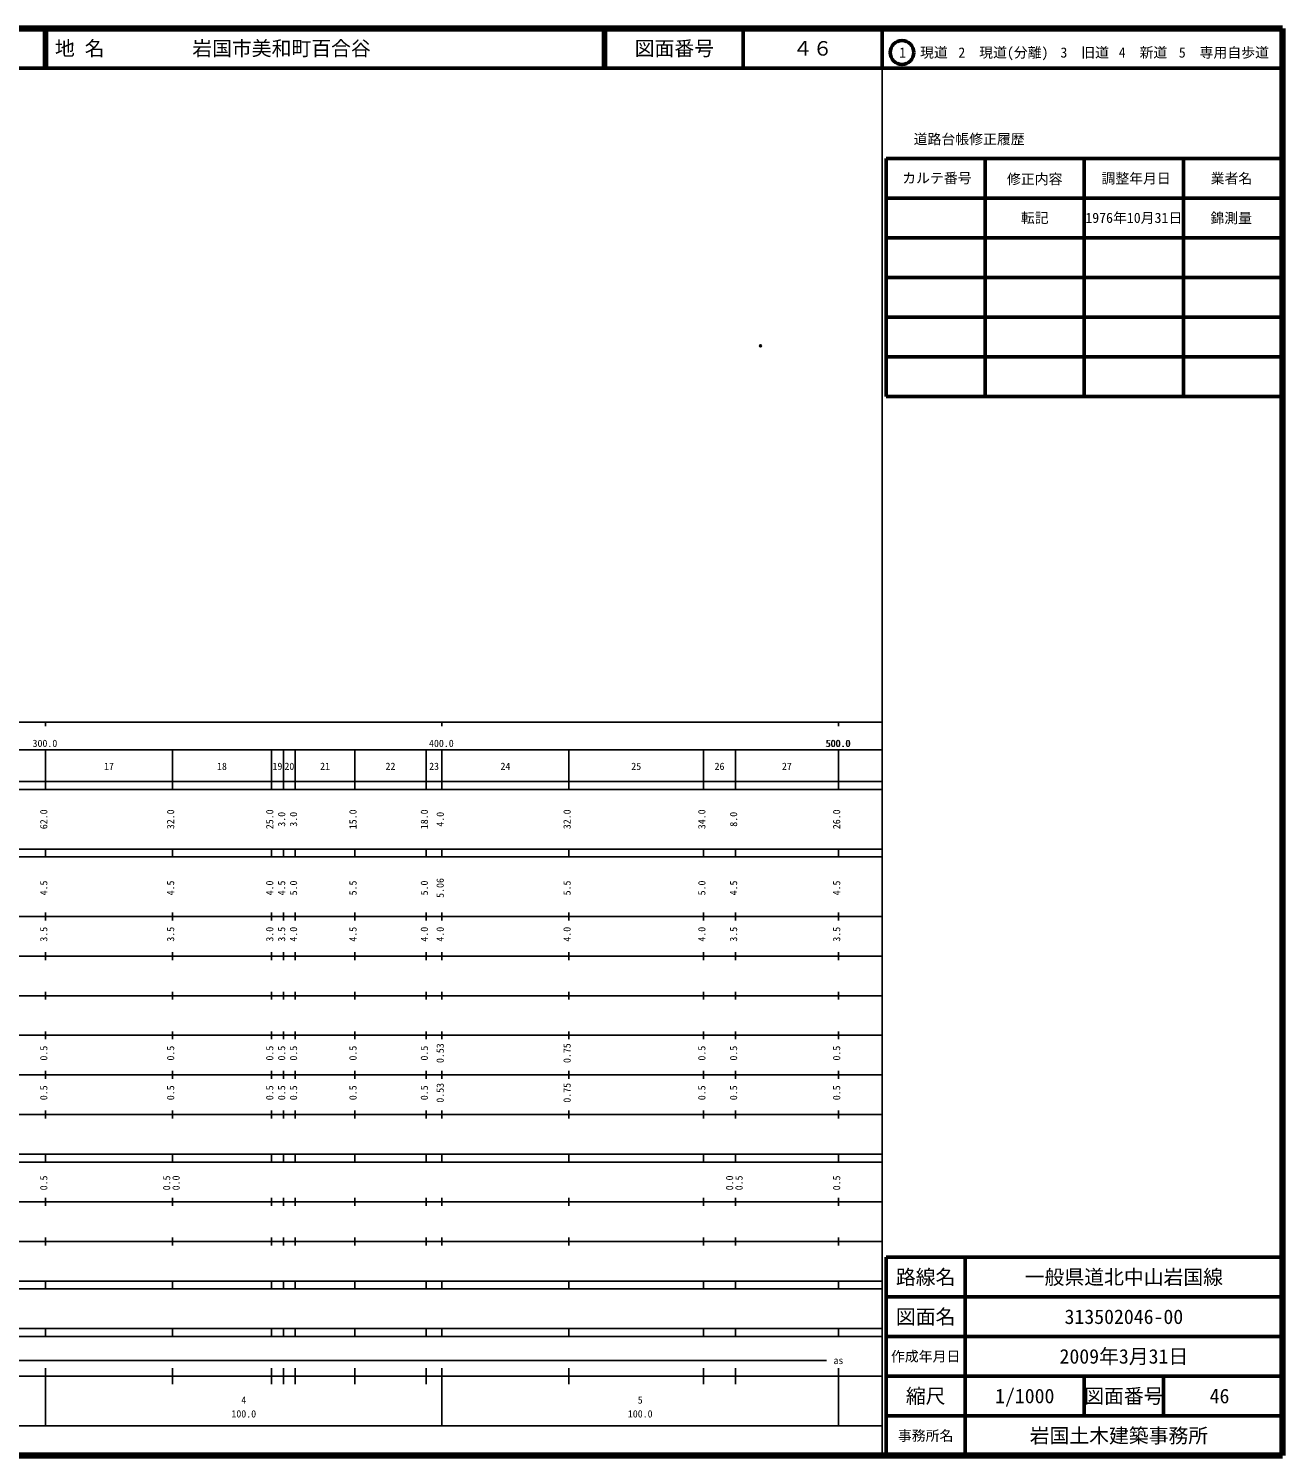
# Model space of a CAD drawing. Units: millimetres on the paper. Extents: x 40 to 680, y 20 to 380.
# Drawn here: x 363.7 to 680, y 20 to 380 of the extents above; entities that cross this region are included whole.
import ezdxf
from ezdxf.enums import TextEntityAlignment as Align

# ---------------------------------------------------------------- set-up
doc = ezdxf.new("R2010")
doc.units = ezdxf.units.MM
doc.header["$PDMODE"] = 32
doc.header["$PDSIZE"] = 0.5
doc.layers.add('M-OTRS', color=6, linetype='Continuous')
doc.layers.add('M-TTL-TXT', color=7, linetype='Continuous')
for name, color, linetype, lineweight in [('M-TTL', 2, 'Continuous', 140), ('M-TTL-BAND', 7, 'Continuous', 25), ('M-TTL-FRAM', 2, 'Continuous', 50), ('M-TTL-LINE', 7, 'Continuous', 50)]:
    doc.layers.add(name, color=color, linetype=linetype, lineweight=lineweight)
doc.styles.add('ＭＳ ゴシック', font='')
doc.styles.get('ＭＳ ゴシック').set_extended_font_data('MS Gothic')

msp = doc.modelspace()

# ---------------------------------------------------------------- linework, layer by layer
at = {"layer": 'M-OTRS'}
msp.add_point((548.347, 299.926), dxfattribs=at)
at = {"layer": 'M-TTL'}
for p, q in [((680, 380), (40, 380)), ((680, 20), (680, 380)), ((40, 20), (680, 20))]:
    msp.add_line(p, q, dxfattribs=at)
at = {"layer": 'M-TTL-BAND'}
for p, q in [((579, 20), (579, 370)), ((40, 205), (579, 205)), ((368, 205), (368, 204)), ((468, 205), (468, 204)), ((568, 205), (568, 204)), ((68, 198), (579, 198)), ((368, 188), (368, 198)), ((400, 188), (400, 198)), ((425, 188), (425, 198)), ((428, 188), (428, 198)), ((431, 188), (431, 198)), ((446, 188), (446, 198)), ((464, 188), (464, 198)), ((468, 188), (468, 198)), ((500, 188), (500, 198)), ((534, 188), (534, 198)), ((542, 188), (542, 198)), ((568, 188), (568, 198)), ((40, 190), (579, 190)), ((40, 188), (579, 188)), ((40, 173), (579, 173)), ((368, 171), (368, 173)), ((400, 171), (400, 173)), ((425, 171), (425, 173)), ((428, 171), (428, 173)), ((431, 171), (431, 173)), ((446, 171), (446, 173)), ((464, 171), (464, 173)), ((468, 171), (468, 173)), ((500, 171), (500, 173)), ((534, 171), (534, 173)), ((542, 171), (542, 173)), ((568, 171), (568, 173)), ((40, 171), (579, 171)), ((40, 156), (579, 156)), ((368, 155), (368, 157)), ((400, 155), (400, 157)), ((425, 155), (425, 157)), ((428, 155), (428, 157)), ((431, 155), (431, 157)), ((446, 155), (446, 157)), ((464, 155), (464, 157)), ((468, 155), (468, 157)), ((500, 155), (500, 157)), ((534, 155), (534, 157)), ((542, 155), (542, 157)), ((568, 155), (568, 157)), ((46, 146), (579, 146)), ((368, 145), (368, 147)), ((400, 145), (400, 147)), ((425, 145), (425, 147)), ((428, 145), (428, 147)), ((431, 145), (431, 147)), ((446, 145), (446, 147)), ((464, 145), (464, 147)), ((468, 145), (468, 147)), ((500, 145), (500, 147)), ((534, 145), (534, 147)), ((542, 145), (542, 147)), ((568, 145), (568, 147)), ((368, 135), (368, 137)), ((400, 135), (400, 137)), ((425, 135), (425, 137)), ((428, 135), (428, 137)), ((431, 135), (431, 137)), ((446, 135), (446, 137)), ((464, 135), (464, 137)), ((468, 135), (468, 137)), ((500, 135), (500, 137)), ((534, 135), (534, 137)), ((542, 135), (542, 137)), ((568, 135), (568, 137)), ((52, 136), (579, 136)), ((46, 126), (579, 126)), ((368, 125), (368, 127)), ((400, 125), (400, 127)), ((425, 125), (425, 127)), ((428, 125), (428, 127)), ((431, 125), (431, 127)), ((446, 125), (446, 127)), ((464, 125), (464, 127)), ((468, 125), (468, 127)), ((500, 125), (500, 127)), ((534, 125), (534, 127)), ((542, 125), (542, 127)), ((568, 125), (568, 127)), ((52, 116), (579, 116)), ((368, 115), (368, 117)), ((400, 115), (400, 117)), ((425, 115), (425, 117)), ((428, 115), (428, 117)), ((431, 115), (431, 117)), ((446, 115), (446, 117)), ((464, 115), (464, 117)), ((468, 115), (468, 117)), ((500, 115), (500, 117)), ((534, 115), (534, 117)), ((542, 115), (542, 117)), ((568, 115), (568, 117)), ((46, 106), (579, 106)), ((368, 105), (368, 107)), ((400, 105), (400, 107)), ((425, 105), (425, 107)), ((428, 105), (428, 107)), ((431, 105), (431, 107)), ((446, 105), (446, 107)), ((464, 105), (464, 107)), ((468, 105), (468, 107)), ((500, 105), (500, 107)), ((534, 105), (534, 107)), ((542, 105), (542, 107)), ((568, 105), (568, 107)), ((40, 96), (579, 96)), ((40, 94), (579, 94)), ((368, 94), (368, 96)), ((400, 94), (400, 96)), ((425, 94), (425, 96)), ((428, 94), (428, 96)), ((431, 94), (431, 96)), ((446, 94), (446, 96)), ((464, 94), (464, 96)), ((468, 94), (468, 96)), ((500, 94), (500, 96)), ((534, 94), (534, 96)), ((542, 94), (542, 96)), ((568, 94), (568, 96)), ((49, 84), (579, 84)), ((368, 83), (368, 85)), ((400, 83), (400, 85)), ((425, 83), (425, 85)), ((428, 83), (428, 85)), ((431, 83), (431, 85)), ((446, 83), (446, 85)), ((464, 83), (464, 85)), ((468, 83), (468, 85)), ((500, 83), (500, 85)), ((534, 83), (534, 85)), ((542, 83), (542, 85)), ((568, 83), (568, 85)), ((40, 74), (579, 74)), ((368, 73), (368, 75)), ((400, 73), (400, 75)), ((425, 73), (425, 75)), ((428, 73), (428, 75)), ((431, 73), (431, 75)), ((446, 73), (446, 75)), ((464, 73), (464, 75)), ((468, 73), (468, 75)), ((500, 73), (500, 75)), ((534, 73), (534, 75)), ((542, 73), (542, 75)), ((568, 73), (568, 75)), ((40, 64), (579, 64)), ((40, 62), (579, 62)), ((368, 62), (368, 64)), ((400, 62), (400, 64)), ((425, 62), (425, 64)), ((428, 62), (428, 64)), ((431, 62), (431, 64)), ((446, 62), (446, 64)), ((464, 62), (464, 64)), ((468, 62), (468, 64)), ((500, 62), (500, 64)), ((534, 62), (534, 64)), ((542, 62), (542, 64)), ((568, 62), (568, 64)), ((40, 52), (579, 52)), ((368, 50), (368, 52)), ((400, 50), (400, 52)), ((425, 50), (425, 52)), ((428, 50), (428, 52)), ((431, 50), (431, 52)), ((446, 50), (446, 52)), ((464, 50), (464, 52)), ((468, 50), (468, 52)), ((500, 50), (500, 52)), ((534, 50), (534, 52)), ((542, 50), (542, 52)), ((568, 50), (568, 52)), ((40, 50), (579, 50)), ((71, 44), (565, 44)), ((40, 40), (579, 40)), ((368, 27.5), (368, 42)), ((400, 38), (400, 42)), ((425, 38), (425, 42)), ((428, 38), (428, 42)), ((431, 38), (431, 42)), ((446, 38), (446, 42)), ((464, 38), (464, 42)), ((468, 27.5), (468, 42)), ((500, 38), (500, 42)), ((534, 38), (534, 42)), ((542, 38), (542, 42)), ((568, 27.5), (568, 42)), ((68, 27.5), (579, 27.5))]:
    msp.add_line(p, q, dxfattribs=at)
at = {"layer": 'M-TTL-FRAM'}
for p, q in [((580, 347.197), (580, 287.197)), ((580, 347.197), (680, 347.197)), ((580, 287.197), (680, 287.197)), ((680, 70), (580, 70)), ((580, 70), (580, 20))]:
    msp.add_line(p, q, dxfattribs=at)
at = {"layer": 'M-TTL-LINE'}
for p, q in [((367.75, 380), (367.75, 370)), ((368.25, 380), (368.25, 370)), ((508.747, 380), (508.747, 370)), ((509.247, 380), (509.247, 370)), ((543.997, 380), (543.997, 370)), ((579, 380), (579, 370)), ((40, 370), (680, 370)), ((605, 347.197), (605, 287.197)), ((630, 347.197), (630, 287.197)), ((655, 347.197), (655, 287.197)), ((580, 337.197), (680, 337.197)), ((580, 327.197), (680, 327.197)), ((580, 317.197), (680, 317.197)), ((580, 307.197), (680, 307.197)), ((580, 297.197), (680, 297.197)), ((600, 70), (600, 20)), ((680, 60), (580, 60)), ((680, 50), (580, 50)), ((680, 40), (580, 40)), ((630, 40), (630, 30)), ((650, 40), (650, 30)), ((680, 30), (580, 30))]:
    msp.add_line(p, q, dxfattribs=at)
msp.add_circle((584.031, 373.958), 3, dxfattribs=at)

# ---------------------------------------------------------------- texts
at = {"layer": 'M-TTL-BAND', "style": 'ＭＳ ゴシック'}
for s, p in [('300.0', (367.844, 198.195)), ('400.0', (467.844, 198.195)), ('500.0', (567.844, 198.195)), ('500.0', (568, 198.195)), ('17', (384, 192.405)), ('18', (412.5, 192.405)), ('19', (426.5, 192.405)), ('20', (429.5, 192.405)), ('21', (438.5, 192.405)), ('22', (455, 192.405)), ('23', (466, 192.405)), ('24', (484, 192.405)), ('25', (517, 192.405)), ('26', (538, 192.405)), ('27', (555, 192.405)), ('as', (568, 42.5)), ('4', (418, 32.523)), ('5', (518, 32.523)), ('100.0', (418, 29.033)), ('100.0', (518, 29.033))]:
    msp.add_text(s, height=1.833, dxfattribs=at).set_placement(p, align=Align.BOTTOM_CENTER)
for s, p in [('62.0', (369, 180.5)), ('32.0', (401, 180.5)), ('25.0', (426, 180.5)), ('3.0', (429, 180.5)), ('3.0', (432, 180.5)), ('15.0', (447, 180.5)), ('18.0', (465, 180.5)), ('4.0', (469, 180.5)), ('32.0', (501, 180.5)), ('34.0', (535, 180.5)), ('8.0', (543, 180.5)), ('26.0', (569, 180.5)), ('4.5', (369, 163.174)), ('4.5', (401, 163.174)), ('4.0', (426, 163.174)), ('4.5', (429, 163.174)), ('5.0', (432, 163.174)), ('5.5', (447, 163.174)), ('5.0', (465, 163.174)), ('5.06', (469, 163.174)), ('5.5', (501, 163.174)), ('5.0', (535, 163.174)), ('4.5', (543, 163.174)), ('4.5', (569, 163.174)), ('3.5', (369, 151.5)), ('3.5', (401, 151.5)), ('3.0', (426, 151.5)), ('3.5', (429, 151.5)), ('4.0', (432, 151.5)), ('4.5', (447, 151.5)), ('4.0', (465, 151.5)), ('4.0', (469, 151.5)), ('4.0', (501, 151.5)), ('4.0', (535, 151.5)), ('3.5', (543, 151.5)), ('3.5', (569, 151.5)), ('0.5', (369, 121.5)), ('0.5', (401, 121.5)), ('0.5', (426, 121.5)), ('0.5', (429, 121.5)), ('0.5', (432, 121.5)), ('0.5', (447, 121.5)), ('0.5', (465, 121.5)), ('0.53', (469, 121.5)), ('0.75', (501, 121.5)), ('0.5', (535, 121.5)), ('0.5', (543, 121.5)), ('0.5', (569, 121.5)), ('0.5', (369, 111.5)), ('0.5', (401, 111.5)), ('0.5', (426, 111.5)), ('0.5', (429, 111.5)), ('0.5', (432, 111.5)), ('0.5', (447, 111.5)), ('0.5', (465, 111.5)), ('0.53', (469, 111.5)), ('0.75', (501, 111.5)), ('0.5', (535, 111.5)), ('0.5', (543, 111.5)), ('0.5', (569, 111.5)), ('0.5', (369, 88.764)), ('0.5', (400, 88.764)), ('0.0', (402.37, 88.764)), ('0.0', (542, 88.764)), ('0.5', (544.37, 88.764)), ('0.5', (569, 88.764))]:
    msp.add_text(s, height=1.833, rotation=90, dxfattribs=at).set_placement(p, align=Align.BOTTOM_CENTER)
at = {"layer": 'M-TTL-TXT', "style": 'ＭＳ ゴシック'}
for s, p in [('地 名', (370.38, 375)), ('岩国市美和町百合谷', (405.024, 375))]:
    msp.add_text(s, height=3.666, dxfattribs=at).set_placement(p, align=Align.MIDDLE_LEFT)
for s, height, p in [('図面番号', 3.666, (526.622, 375)), ('４６', 3.666, (561.497, 375)), ('1\u3000現道', 2.566, (589.448, 373.958)), ('2\u3000現道(分離)', 2.566, (609.619, 373.958)), ('3\u3000旧道', 2.566, (630.121, 373.958)), ('4\u3000新道', 2.566, (644.824, 373.958)), ('5\u3000専用自歩道', 2.566, (665.228, 373.958)), ('道路台帳修正履歴', 2.566, (600.968, 352.113)), ('カルテ番号', 2.566, (592.839, 342.277)), ('修正内容', 2.566, (617.509, 342.023)), ('調整年月日', 2.566, (643.089, 342.197)), ('業者名', 2.566, (667.134, 342.197)), ('転記', 2.566, (617.5, 332.245)), ('1976年10月31日', 2.566, (642.5, 332.245)), ('錦測量', 2.566, (667.077, 332.189)), ('路線名', 3.666, (590, 65)), ('路線名', 3.666, (590, 65)), ('一般県道北中山岩国線', 3.666, (640, 65)), ('図面名', 3.666, (590, 55)), ('図面名', 3.666, (590, 55)), ('313502046-00', 3.666, (640, 55)), ('2009年3月31日', 3.666, (640, 45)), ('作成年月日', 2.566, (590, 45)), ('作成年月日', 2.566, (590, 45)), ('縮尺', 3.666, (590, 35)), ('縮尺', 3.666, (590, 35)), ('1/1000', 3.666, (615, 35)), ('図面番号', 3.666, (640, 35)), ('図面番号', 3.666, (640, 35)), ('46', 3.666, (664.125, 35)), ('事務所名', 2.566, (590, 25)), ('事務所名', 2.566, (590, 25)), ('岩国土木建築事務所 ', 3.666, (640, 25))]:
    msp.add_text(s, height=height, dxfattribs=at).set_placement(p, align=Align.MIDDLE_CENTER)

doc.saveas('drawing.dxf')
